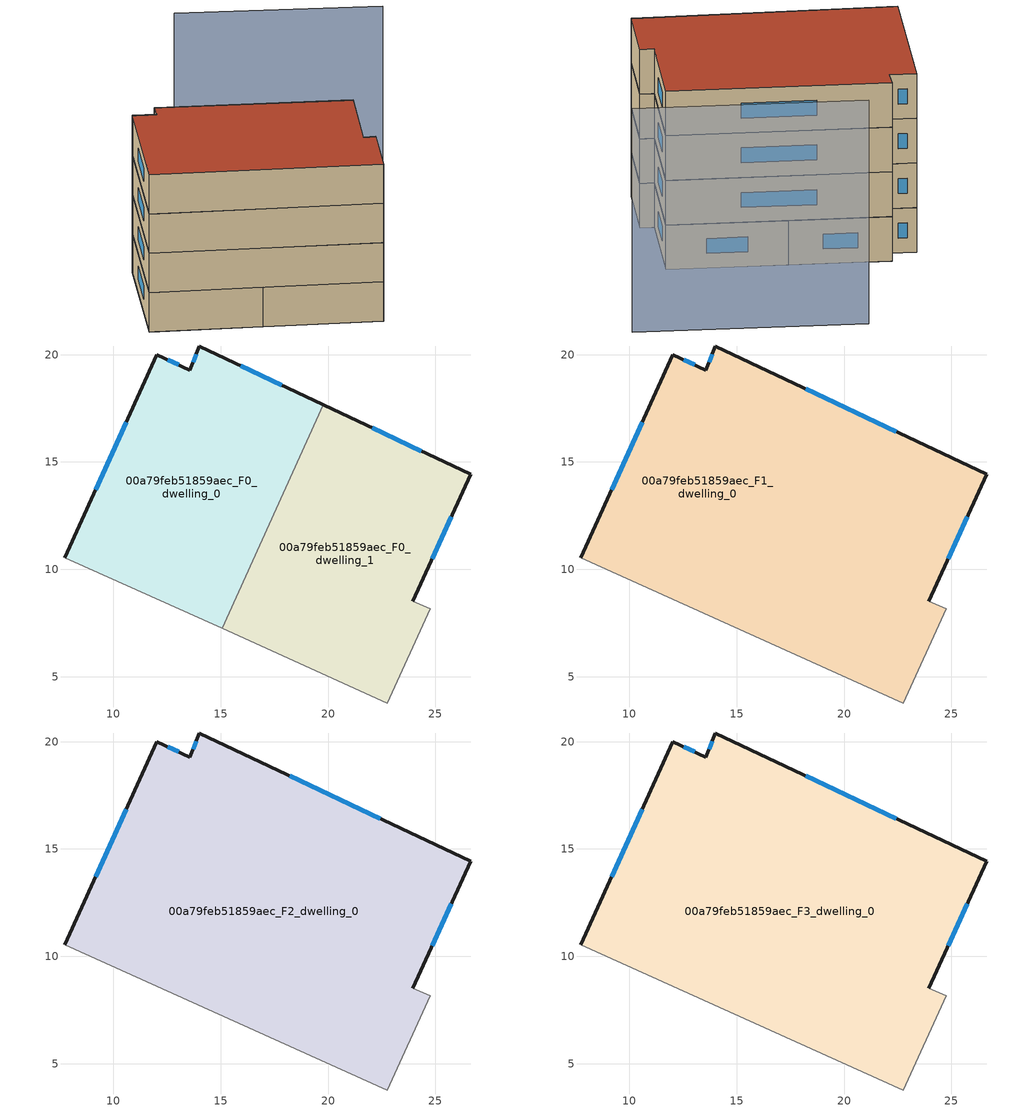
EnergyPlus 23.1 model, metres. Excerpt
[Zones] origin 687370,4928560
00a79feb51859aec_F0_dwelling_0
 floor ground (EU_floor_Construction): 15.07,7.24 19.77,17.67 14.01,20.4 13.57,19.28 12.02,20 7.75,10.54 z0
 wall outside (EU_wall_Construction): 7.75,10.54 12.02,20 13.57,19.28 14.01,20.4 19.77,17.67 z0:3
 wall adiabatic (EU_wall_Construction): 15.07,7.24 7.75,10.54 z0:3
 wall to 00a79feb51859aec_F0_dwelling_1 (EU_wall_Construction): 19.77,17.67 15.07,7.24 z0:3
 window (EU_Window_Construction): 13.71,19.66 13.86,20.03 / 15.93,19.49 17.85,18.58 / 9.17,13.69 10.59,16.85 / 12.53,19.76 13.05,19.52 z1:2
00a79feb51859aec_F0_dwelling_1
 floor ground (EU_floor_Construction): 22.77,3.77 24.77,8.16 23.95,8.52 26.64,14.42 19.77,17.67 15.07,7.24 z0
 wall outside (EU_wall_Construction): 19.77,17.67 26.64,14.42 23.95,8.52 z0:3
 wall adiabatic (EU_wall_Construction): 23.95,8.52 24.77,8.16 22.77,3.77 15.07,7.24 z0:3
 window (EU_Window_Construction): 22.06,16.59 24.35,15.51 / 25.74,12.46 24.84,10.49 z1:2
00a79feb51859aec_F1_dwelling_0
 floor to 00a79feb51859aec_F0_dwelling_0 (EU_floor_Construction): 15.07,7.24 19.77,17.67 14.01,20.4 13.57,19.28 12.02,20 7.75,10.54 z3
 floor to 00a79feb51859aec_F0_dwelling_1 (EU_floor_Construction): 22.77,3.77 24.77,8.16 23.95,8.52 26.64,14.42 19.77,17.67 15.07,7.24 z3
 wall outside (EU_wall_Construction): 7.75,10.54 12.02,20 13.57,19.28 14.01,20.4 26.64,14.42 23.95,8.52 z3:6
 wall adiabatic (EU_wall_Construction): 23.95,8.52 24.77,8.16 22.77,3.77 7.75,10.54 z3:6
 window (EU_Window_Construction): 13.71,19.66 13.86,20.03 / 18.22,18.41 22.43,16.42 / 25.74,12.46 24.84,10.49 / 9.17,13.69 10.59,16.85 / 12.53,19.76 13.05,19.52 z4:5
00a79feb51859aec_F2_dwelling_0
 floor to 00a79feb51859aec_F1_dwelling_0 (EU_floor_Construction): 22.77,3.77 24.77,8.16 23.95,8.52 26.64,14.42 14.01,20.4 13.57,19.28 12.02,20 7.75,10.54 z6
 wall outside (EU_wall_Construction): 7.75,10.54 12.02,20 13.57,19.28 14.01,20.4 26.64,14.42 23.95,8.52 z6:9
 wall adiabatic (EU_wall_Construction): 23.95,8.52 24.77,8.16 22.77,3.77 7.75,10.54 z6:9
 window (EU_Window_Construction): 13.71,19.66 13.86,20.03 / 18.22,18.41 22.43,16.42 / 25.74,12.46 24.84,10.49 / 9.17,13.69 10.59,16.85 / 12.53,19.76 13.05,19.52 z7:8
00a79feb51859aec_F3_dwelling_0
 floor to 00a79feb51859aec_F2_dwelling_0 (EU_floor_Construction): 22.77,3.77 24.77,8.16 23.95,8.52 26.64,14.42 14.01,20.4 13.57,19.28 12.02,20 7.75,10.54 z9
 wall outside (EU_wall_Construction): 7.75,10.54 12.02,20 13.57,19.28 14.01,20.4 26.64,14.42 23.95,8.52 z9:12
 wall adiabatic (EU_wall_Construction): 23.95,8.52 24.77,8.16 22.77,3.77 7.75,10.54 z9:12
 window (EU_Window_Construction): 13.71,19.66 13.86,20.03 / 18.22,18.41 22.43,16.42 / 25.74,12.46 24.84,10.49 / 9.17,13.69 10.59,16.85 / 12.53,19.76 13.05,19.52 z10:11
 roof outside (EU_roof_Construction): 26.64,14.42 23.95,8.52 24.77,8.16 22.77,3.77 7.75,10.54 12.02,20 13.57,19.28 14.01,20.4 z12
shading: 33.27,21.5 20.12,27.87 z0:15
[Building]
EU S2 Campaign: North Axis=0; Terrain=City; Solar Distribution=FullExterior
[Site:Location]
Bologna: Latitude=44.5; Longitude=11.25; Time Zone=1; Elevation=37
[SizingPeriod:WeatherFileDays]
AnnualSizingPeriod: Begin Month=1; Begin Day of Month=1; End Month=12; End Day of Month=31; Day of Week for Start Day=Monday; Use Weather File Daylight Saving Period=No; Use Weather File Rain and Snow Indicators=No
[MATERIAL]
EU_InternalMass_Material: Roughness=MediumRough; Thickness=0.1; Conductivity=1; Density=1800; Specific Heat=900; Thermal Absorptance=0.9; Solar Absorptance=0.7; Visible Absorptance=0.7
[MATERIAL:NOMASS] Roughness=MediumRough; Thermal Absorptance=0.9; Solar Absorptance=0.7; Visible Absorptance=0.7
Name | Thermal Resistance
EU_wall_NoMass | 0.937881
EU_roof_NoMass | 0.548572
EU_floor_NoMass | 0.71348
[WINDOWMATERIAL:SIMPLEGLAZINGSYSTEM]
EU_Window_SimpleGlazing: UFactor=4.25633; Solar Heat Gain Coefficient=0.85; Visible Transmittance=0.85
[CONSTRUCTION]
EU_wall_Construction: EU_wall_NoMass
EU_roof_Construction: EU_roof_NoMass
EU_floor_Construction: EU_floor_NoMass
EU_InternalMass_Construction: EU_InternalMass_Material
EU_Window_Construction: EU_Window_SimpleGlazing
[ZONE] Type=1; Multiplier=1; Ceiling Height=autocalculate; Floor Area=autocalculate; Part of Total Floor Area=Yes
Name | Volume
00a79feb51859aec_F0_dwelling_0 | 271.288
00a79feb51859aec_F1_dwelling_0; 00a79feb51859aec_F2_dwelling_0; 00a79feb51859aec_F3_dwelling_0 | 542.547
00a79feb51859aec_F0_dwelling_1 | 271.273
[INTERNALMASS] Construction=EU_InternalMass_Construction
Name | Zone or ZoneList | Surface Area
00a79feb51859aec_F0_dwelling_0_EU_InternalMass | 00a79feb51859aec_F0_dwelling_0 | 90.4292
00a79feb51859aec_F0_dwelling_1_EU_InternalMass | 00a79feb51859aec_F0_dwelling_1 | 90.4251
00a79feb51859aec_F1_dwelling_0_EU_InternalMass | 00a79feb51859aec_F1_dwelling_0 | 180.849
00a79feb51859aec_F2_dwelling_0_EU_InternalMass | 00a79feb51859aec_F2_dwelling_0 | 180.849
00a79feb51859aec_F3_dwelling_0_EU_InternalMass | 00a79feb51859aec_F3_dwelling_0 | 180.849
[OTHEREQUIPMENT] Fuel Type=Electricity; Design Level Calculation Method=Watts/Area; Power per Zone Floor Area=1; Fraction Latent=0; Fraction Radiant=0; Fraction Lost=0; Carbon Dioxide Generation Rate=0; EndUse Subcategory=EU_Step8_InternalGains
Name | Zone or ZoneList or Space or SpaceList | Schedule
EU_Step8_InternalGain_00a79feb51859aec_F0_dwelling_0_f000 | 00a79feb51859aec_F0_dwelling_0 | EU_Step8_GainSchedule_00a79feb51859aec_F0_dwelling_0_f000
EU_Step8_InternalGain_00a79feb51859aec_F0_dwelling_1_f000 | 00a79feb51859aec_F0_dwelling_1 | EU_Step8_GainSchedule_00a79feb51859aec_F0_dwelling_1_f000
EU_Step8_InternalGain_00a79feb51859aec_F1_dwelling_0_f000 | 00a79feb51859aec_F1_dwelling_0 | EU_Step8_GainSchedule_00a79feb51859aec_F1_dwelling_0_f000
EU_Step8_InternalGain_00a79feb51859aec_F2_dwelling_0_f000 | 00a79feb51859aec_F2_dwelling_0 | EU_Step8_GainSchedule_00a79feb51859aec_F2_dwelling_0_f000
EU_Step8_InternalGain_00a79feb51859aec_F3_dwelling_0_f000 | 00a79feb51859aec_F3_dwelling_0 | EU_Step8_GainSchedule_00a79feb51859aec_F3_dwelling_0_f000
[ZONEVENTILATION:DESIGNFLOWRATE] Schedule=EU_AlwaysOn; Design Flow Rate Calculation Method=AirChanges/Hour; Air Changes per Hour=0.687892; Ventilation Type=Natural; Fan Pressure Rise=0; Fan Total Efficiency=1; Constant Term Coefficient=1; Temperature Term Coefficient=0; Velocity Term Coefficient=0; Velocity Squared Term Coefficient=0; Minimum Indoor Temperature=-100; Maximum Indoor Temperature=100; Delta Temperature=-100; Minimum Outdoor Temperature=-100; Maximum Outdoor Temperature=100; Maximum Wind Speed=40
Name | Zone or ZoneList or Space or SpaceList
EU_ConstantAir_00a79feb51859aec_F0_dwelling_0 | 00a79feb51859aec_F0_dwelling_0
EU_ConstantAir_00a79feb51859aec_F0_dwelling_1 | 00a79feb51859aec_F0_dwelling_1
EU_ConstantAir_00a79feb51859aec_F1_dwelling_0 | 00a79feb51859aec_F1_dwelling_0
EU_ConstantAir_00a79feb51859aec_F2_dwelling_0 | 00a79feb51859aec_F2_dwelling_0
EU_ConstantAir_00a79feb51859aec_F3_dwelling_0 | 00a79feb51859aec_F3_dwelling_0
[HVACTEMPLATE:THERMOSTAT] Constant Heating Setpoint=20; Constant Cooling Setpoint=50
EU_HeatOnly_00a79feb51859aec_F0_dwelling_0; EU_HeatOnly_00a79feb51859aec_F0_dwelling_1; EU_HeatOnly_00a79feb51859aec_F1_dwelling_0; EU_HeatOnly_00a79feb51859aec_F2_dwelling_0; EU_HeatOnly_00a79feb51859aec_F3_dwelling_0
[HVACTEMPLATE:ZONE:IDEALLOADSAIRSYSTEM] System Availability Schedule=EU_AlwaysOn; Maximum Heating Supply Air Temperature=50; Minimum Cooling Supply Air Temperature=13; Maximum Heating Supply Air Humidity Ratio=0.0156; Minimum Cooling Supply Air Humidity Ratio=0.0077; Heating Limit=NoLimit; Cooling Limit=NoLimit; Heating Availability Schedule=EU_AlwaysOn; Cooling Availability Schedule=EU_CoolingOff; Dehumidification Control Type=ConstantSensibleHeatRatio; Cooling Sensible Heat Ratio=0.7; Dehumidification Setpoint=60; Humidification Control Type=None; Humidification Setpoint=30; Outdoor Air Method=None; Outdoor Air Flow Rate per Person=0.00944; Outdoor Air Flow Rate per Zone Floor Area=0; Outdoor Air Flow Rate per Zone=0; Demand Controlled Ventilation Type=None; Outdoor Air Economizer Type=NoEconomizer; Heat Recovery Type=None; Sensible Heat Recovery Effectiveness=0.7; Latent Heat Recovery Effectiveness=0.65
Name | Template Thermostat
00a79feb51859aec_F0_dwelling_0 | EU_HeatOnly_00a79feb51859aec_F0_dwelling_0
00a79feb51859aec_F0_dwelling_1 | EU_HeatOnly_00a79feb51859aec_F0_dwelling_1
00a79feb51859aec_F1_dwelling_0 | EU_HeatOnly_00a79feb51859aec_F1_dwelling_0
00a79feb51859aec_F2_dwelling_0 | EU_HeatOnly_00a79feb51859aec_F2_dwelling_0
00a79feb51859aec_F3_dwelling_0 | EU_HeatOnly_00a79feb51859aec_F3_dwelling_0
[SIZING:ZONE] Zone Cooling Design Supply Air Temperature Input Method=SupplyAirTemperature; Zone Cooling Design Supply Air Temperature=13; Zone Heating Design Supply Air Temperature Input Method=SupplyAirTemperature; Zone Heating Design Supply Air Temperature=50; Zone Cooling Design Supply Air Humidity Ratio=0.008; Zone Heating Design Supply Air Humidity Ratio=0.008; Cooling Design Air Flow Method=DesignDay; Cooling Design Air Flow Rate=0; Cooling Minimum Air Flow per Zone Floor Area=0.000762; Cooling Minimum Air Flow=0; Cooling Minimum Air Flow Fraction=0.2; Heating Design Air Flow Method=DesignDay; Heating Design Air Flow Rate=0; Heating Maximum Air Flow per Zone Floor Area=0.002032; Heating Maximum Air Flow=0.141576; Heating Maximum Air Flow Fraction=0.3; Account for Dedicated Outdoor Air System=No; Dedicated Outdoor Air System Control Strategy=NeutralSupplyAir; Dedicated Outdoor Air Low Setpoint Temperature for Design=autosize; Dedicated Outdoor Air High Setpoint Temperature for Design=autosize; Zone Load Sizing Method=Sensible Load Only No Latent Load; Zone Latent Cooling Design Supply Air Humidity Ratio Input Method=HumidityRatioDifference; Zone Cooling Design Supply Air Humidity Ratio Difference=0.005; Zone Latent Heating Design Supply Air Humidity Ratio Input Method=HumidityRatioDifference; Zone Humidification Design Supply Air Humidity Ratio Difference=0.005
00a79feb51859aec_F0_dwelling_0; 00a79feb51859aec_F0_dwelling_1; 00a79feb51859aec_F1_dwelling_0; 00a79feb51859aec_F2_dwelling_0; 00a79feb51859aec_F3_dwelling_0
[SCHEDULE:CONSTANT]
Name | Hourly Value
EU_AlwaysOn | 1
EU_CoolingOff | 0
[SCHEDULE:FILE] Column Number=1; Rows to Skip at Top=0; Number of Hours of Data=8760; Column Separator=Comma; Interpolate to Timestep=No; Minutes per Item=60; Adjust Schedule for Daylight Savings=Yes
Name | File
EU_Step8_GainSchedule_00a79feb51859aec_F0_dwelling_0_f000 | ../../schedules/00a79feb51859aec/00a79feb51859aec_F0_dwelling_0_f000_gain.csv
EU_Step8_GainSchedule_00a79feb51859aec_F0_dwelling_1_f000 | ../../schedules/00a79feb51859aec/00a79feb51859aec_F0_dwelling_1_f000_gain.csv
EU_Step8_GainSchedule_00a79feb51859aec_F1_dwelling_0_f000 | ../../schedules/00a79feb51859aec/00a79feb51859aec_F1_dwelling_0_f000_gain.csv
EU_Step8_GainSchedule_00a79feb51859aec_F2_dwelling_0_f000 | ../../schedules/00a79feb51859aec/00a79feb51859aec_F2_dwelling_0_f000_gain.csv
EU_Step8_GainSchedule_00a79feb51859aec_F3_dwelling_0_f000 | ../../schedules/00a79feb51859aec/00a79feb51859aec_F3_dwelling_0_f000_gain.csv
